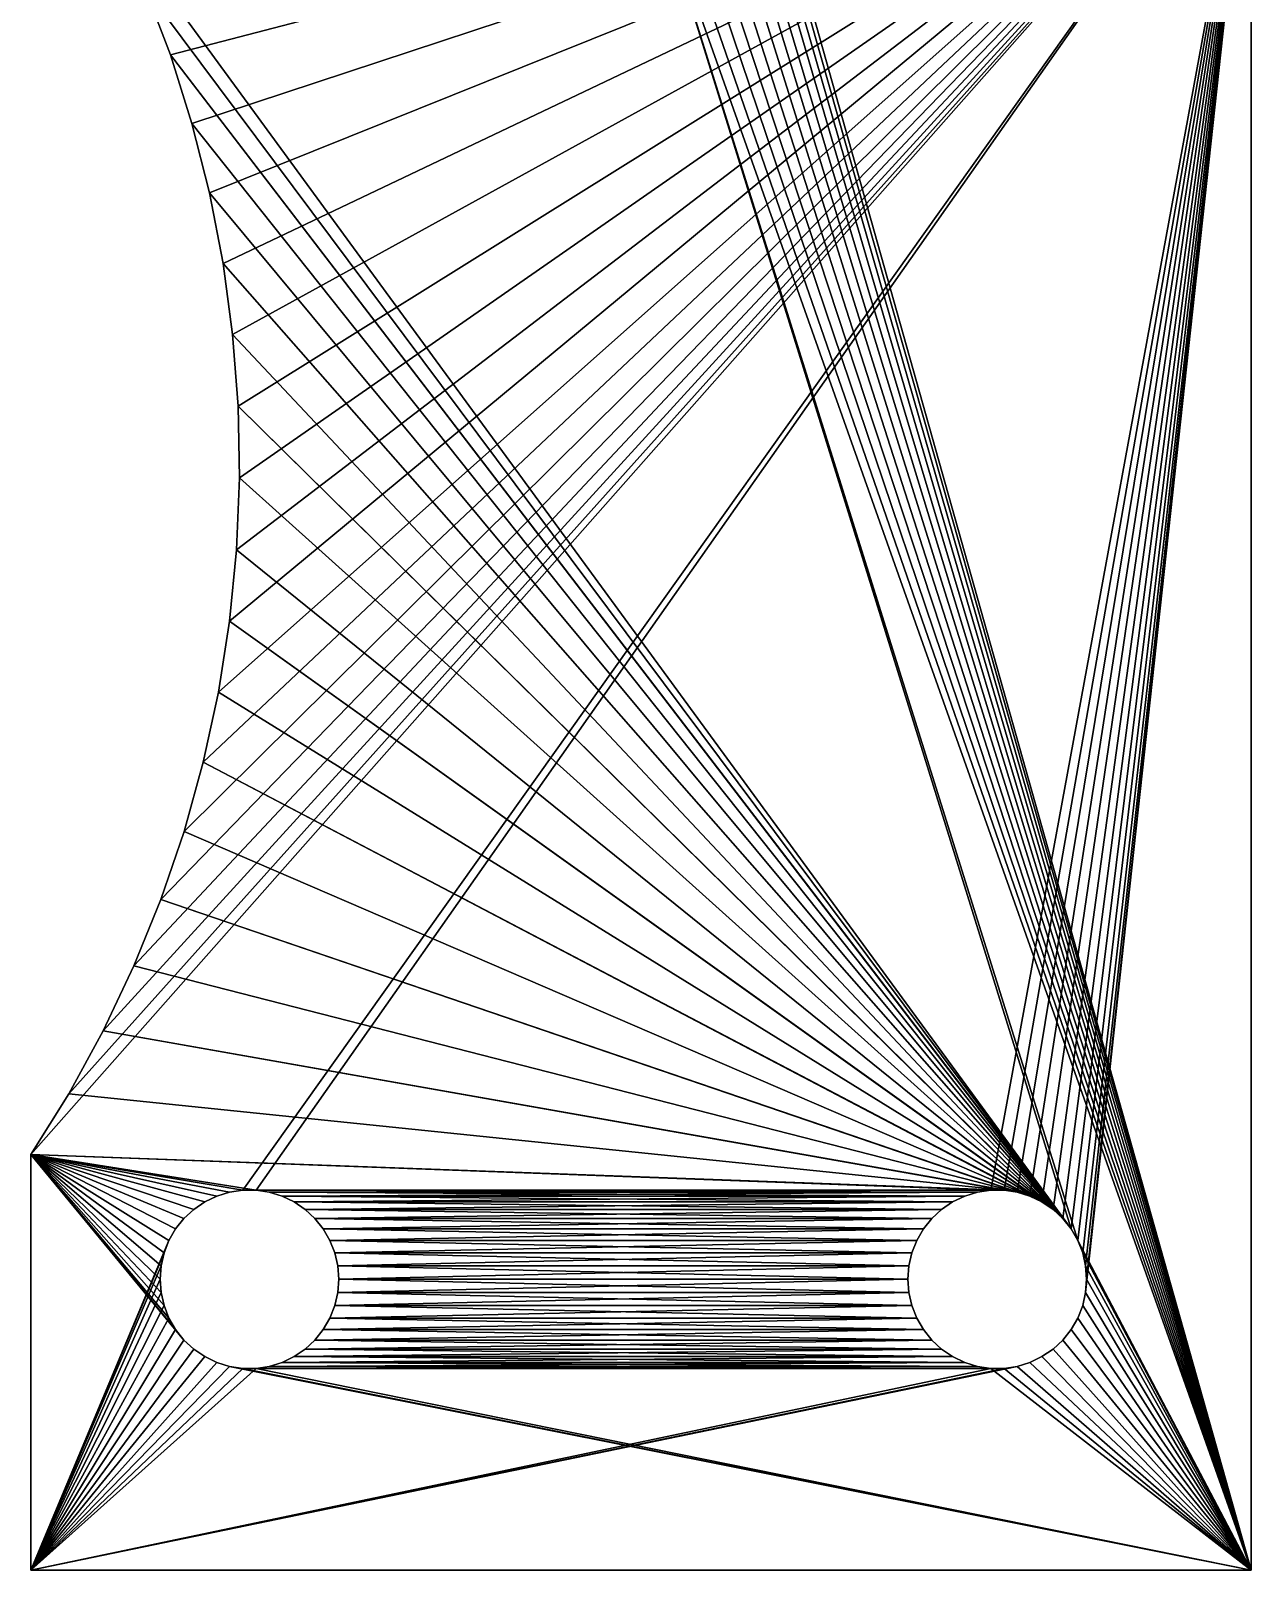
# Model space of a CAD drawing. Header units: inches. Extents: x -21 to 98, y -132 to 45.
# Drawn here: x 22.98 to 52.35, y -131.89 to -94.85 of the extents above; entities that cross this region are included whole.
import ezdxf

# ---------------------------------------------------------------- set-up
doc = ezdxf.new("R2010")
doc.units = ezdxf.units.IN
doc.header["$LTSCALE"] = 101.742128
doc.header["$MEASUREMENT"] = 0
for name, color, linetype in [('163', 7, 'CONTINUOUS'), ('164', 7, 'CONTINUOUS'), ('165', 7, 'CONTINUOUS'), ('169', 7, 'CONTINUOUS'), ('170', 7, 'CONTINUOUS'), ('171', 7, 'CONTINUOUS'), ('213', 7, 'CONTINUOUS'), ('214', 7, 'CONTINUOUS'), ('215', 7, 'CONTINUOUS'), ('216', 7, 'CONTINUOUS')]:
    doc.layers.add(name, color=color, linetype=linetype)

msp = doc.modelspace()

# ---------------------------------------------------------------- linework, layer by layer
at = {"layer": '163', "linetype": 'CONTINUOUS'}
for points in [[(40.182, -88.67, -18.851), (52.353, -131.89, -18.851), (40.157, -88.998, -18.851), (40.182, -88.67, -18.851)], [(52.353, -88.67, -18.851), (52.353, -131.89, -18.851), (40.182, -88.67, -18.851), (52.353, -88.67, -18.851)], [(40.157, -88.998, -18.851), (52.353, -131.89, -18.851), (40.084, -89.319, -18.851), (40.157, -88.998, -18.851)], [(39.964, -89.625, -18.851), (52.353, -131.89, -18.851), (39.799, -89.91, -18.851), (39.964, -89.625, -18.851)], [(40.084, -89.319, -18.851), (52.353, -131.89, -18.851), (39.964, -89.625, -18.851), (40.084, -89.319, -18.851)], [(39.799, -89.91, -18.851), (52.353, -131.89, -18.851), (39.594, -90.167, -18.851), (39.799, -89.91, -18.851)], [(39.594, -90.167, -18.851), (52.353, -131.89, -18.851), (39.353, -90.39, -18.851), (39.594, -90.167, -18.851)], [(38.785, -90.718, -18.851), (52.353, -131.89, -18.851), (38.471, -90.815, -18.851), (38.785, -90.718, -18.851)], [(39.082, -90.576, -18.851), (52.353, -131.89, -18.851), (38.785, -90.718, -18.851), (39.082, -90.576, -18.851)], [(39.353, -90.39, -18.851), (52.353, -131.89, -18.851), (39.082, -90.576, -18.851), (39.353, -90.39, -18.851)], [(25.023, -92.242, -18.851), (37.817, -90.864, -18.851), (48.02, -123.679, -18.851), (25.023, -92.242, -18.851)], [(38.146, -90.864, -18.851), (52.353, -131.89, -18.851), (37.817, -90.864, -18.851), (38.146, -90.864, -18.851)], [(48.02, -123.679, -18.851), (37.817, -90.864, -18.851), (48.181, -123.957, -18.851), (48.02, -123.679, -18.851)], [(37.817, -90.864, -18.851), (52.353, -131.89, -18.851), (48.181, -123.957, -18.851), (37.817, -90.864, -18.851)], [(38.471, -90.815, -18.851), (52.353, -131.89, -18.851), (38.146, -90.864, -18.851), (38.471, -90.815, -18.851)], [(25.728, -93.819, -18.851), (25.023, -92.242, -18.851), (48.02, -123.679, -18.851), (25.728, -93.819, -18.851)], [(26.342, -95.433, -18.851), (25.728, -93.819, -18.851), (48.02, -123.679, -18.851), (26.342, -95.433, -18.851)], [(48.02, -123.679, -18.851), (47.82, -123.428, -18.851), (26.342, -95.433, -18.851), (48.02, -123.679, -18.851)], [(26.861, -97.08, -18.851), (26.342, -95.433, -18.851), (47.82, -123.428, -18.851), (26.861, -97.08, -18.851)], [(27.285, -98.754, -18.851), (26.861, -97.08, -18.851), (47.82, -123.428, -18.851), (27.285, -98.754, -18.851)], [(27.612, -100.45, -18.851), (27.285, -98.754, -18.851), (47.82, -123.428, -18.851), (27.612, -100.45, -18.851)], [(27.84, -102.162, -18.851), (27.612, -100.45, -18.851), (47.82, -123.428, -18.851), (27.84, -102.162, -18.851)], [(27.97, -103.884, -18.851), (27.84, -102.162, -18.851), (47.82, -123.428, -18.851), (27.97, -103.884, -18.851)], [(47.584, -123.209, -18.851), (27.97, -103.884, -18.851), (47.82, -123.428, -18.851), (47.584, -123.209, -18.851)], [(28.001, -105.611, -18.851), (27.97, -103.884, -18.851), (47.584, -123.209, -18.851), (28.001, -105.611, -18.851)], [(27.932, -107.337, -18.851), (28.001, -105.611, -18.851), (47.584, -123.209, -18.851), (27.932, -107.337, -18.851)], [(27.763, -109.056, -18.851), (27.932, -107.337, -18.851), (47.584, -123.209, -18.851), (27.763, -109.056, -18.851)], [(27.496, -110.762, -18.851), (27.763, -109.056, -18.851), (47.318, -123.028, -18.851), (27.496, -110.762, -18.851)], [(47.318, -123.028, -18.851), (27.763, -109.056, -18.851), (47.584, -123.209, -18.851), (47.318, -123.028, -18.851)], [(27.132, -112.45, -18.851), (27.496, -110.762, -18.851), (47.318, -123.028, -18.851), (27.132, -112.45, -18.851)], [(26.671, -114.114, -18.851), (27.132, -112.45, -18.851), (47.029, -122.889, -18.851), (26.671, -114.114, -18.851)], [(47.029, -122.889, -18.851), (27.132, -112.45, -18.851), (47.318, -123.028, -18.851), (47.029, -122.889, -18.851)], [(26.115, -115.75, -18.851), (26.671, -114.114, -18.851), (47.029, -122.889, -18.851), (26.115, -115.75, -18.851)], [(25.465, -117.35, -18.851), (26.115, -115.75, -18.851), (46.722, -122.794, -18.851), (25.465, -117.35, -18.851)], [(46.722, -122.794, -18.851), (26.115, -115.75, -18.851), (47.029, -122.889, -18.851), (46.722, -122.794, -18.851)], [(24.725, -118.91, -18.851), (25.465, -117.35, -18.851), (46.722, -122.794, -18.851), (24.725, -118.91, -18.851)], [(23.896, -120.425, -18.851), (24.725, -118.91, -18.851), (46.404, -122.746, -18.851), (23.896, -120.425, -18.851)], [(46.404, -122.746, -18.851), (24.725, -118.91, -18.851), (46.722, -122.794, -18.851), (46.404, -122.746, -18.851)], [(22.982, -121.89, -18.851), (23.896, -120.425, -18.851), (46.404, -122.746, -18.851), (22.982, -121.89, -18.851)], [(26.189, -125.524, -18.851), (22.982, -121.89, -18.851), (26.117, -125.211, -18.851), (26.189, -125.524, -18.851)], [(26.117, -125.211, -18.851), (22.982, -121.89, -18.851), (26.093, -124.89, -18.851), (26.117, -125.211, -18.851)], [(26.093, -124.89, -18.851), (22.982, -121.89, -18.851), (26.117, -124.57, -18.851), (26.093, -124.89, -18.851)], [(26.117, -124.57, -18.851), (22.982, -121.89, -18.851), (26.189, -124.257, -18.851), (26.117, -124.57, -18.851)], [(26.189, -124.257, -18.851), (22.982, -121.89, -18.851), (26.306, -123.957, -18.851), (26.189, -124.257, -18.851)], [(26.306, -123.957, -18.851), (22.982, -121.89, -18.851), (26.467, -123.679, -18.851), (26.306, -123.957, -18.851)], [(26.467, -123.679, -18.851), (22.982, -121.89, -18.851), (26.667, -123.428, -18.851), (26.467, -123.679, -18.851)], [(26.667, -123.428, -18.851), (22.982, -121.89, -18.851), (26.903, -123.209, -18.851), (26.667, -123.428, -18.851)], [(26.903, -123.209, -18.851), (22.982, -121.89, -18.851), (27.168, -123.028, -18.851), (26.903, -123.209, -18.851)], [(27.168, -123.028, -18.851), (22.982, -121.89, -18.851), (27.458, -122.889, -18.851), (27.168, -123.028, -18.851)], [(26.306, -125.823, -18.851), (22.982, -121.89, -18.851), (26.189, -125.524, -18.851), (26.306, -125.823, -18.851)], [(22.982, -131.89, -18.851), (22.982, -121.89, -18.851), (26.667, -126.353, -18.851), (22.982, -131.89, -18.851)], [(26.667, -126.353, -18.851), (22.982, -121.89, -18.851), (26.467, -126.101, -18.851), (26.667, -126.353, -18.851)], [(26.467, -126.101, -18.851), (22.982, -121.89, -18.851), (26.306, -125.823, -18.851), (26.467, -126.101, -18.851)], [(27.458, -122.889, -18.851), (22.982, -121.89, -18.851), (27.765, -122.794, -18.851), (27.458, -122.889, -18.851)], [(27.765, -122.794, -18.851), (22.982, -121.89, -18.851), (28.083, -122.746, -18.851), (27.765, -122.794, -18.851)], [(28.083, -122.746, -18.851), (22.982, -121.89, -18.851), (28.404, -122.746, -18.851), (28.083, -122.746, -18.851)], [(28.404, -122.746, -18.851), (22.982, -121.89, -18.851), (46.083, -122.746, -18.851), (28.404, -122.746, -18.851)], [(46.083, -122.746, -18.851), (22.982, -121.89, -18.851), (46.404, -122.746, -18.851), (46.083, -122.746, -18.851)], [(45.765, -122.794, -18.851), (28.404, -122.746, -18.851), (46.083, -122.746, -18.851), (45.765, -122.794, -18.851)], [(28.722, -122.794, -18.851), (28.404, -122.746, -18.851), (45.765, -122.794, -18.851), (28.722, -122.794, -18.851)], [(29.029, -122.889, -18.851), (28.722, -122.794, -18.851), (45.458, -122.889, -18.851), (29.029, -122.889, -18.851)], [(45.458, -122.889, -18.851), (28.722, -122.794, -18.851), (45.765, -122.794, -18.851), (45.458, -122.889, -18.851)], [(45.168, -123.028, -18.851), (29.029, -122.889, -18.851), (45.458, -122.889, -18.851), (45.168, -123.028, -18.851)], [(29.318, -123.028, -18.851), (29.029, -122.889, -18.851), (45.168, -123.028, -18.851), (29.318, -123.028, -18.851)], [(44.903, -123.209, -18.851), (29.318, -123.028, -18.851), (45.168, -123.028, -18.851), (44.903, -123.209, -18.851)], [(29.584, -123.209, -18.851), (29.318, -123.028, -18.851), (44.903, -123.209, -18.851), (29.584, -123.209, -18.851)], [(44.667, -123.428, -18.851), (29.584, -123.209, -18.851), (44.903, -123.209, -18.851), (44.667, -123.428, -18.851)], [(29.82, -123.428, -18.851), (29.584, -123.209, -18.851), (44.667, -123.428, -18.851), (29.82, -123.428, -18.851)], [(30.02, -123.679, -18.851), (29.82, -123.428, -18.851), (44.467, -123.679, -18.851), (30.02, -123.679, -18.851)], [(44.467, -123.679, -18.851), (29.82, -123.428, -18.851), (44.667, -123.428, -18.851), (44.467, -123.679, -18.851)], [(44.306, -123.957, -18.851), (30.02, -123.679, -18.851), (44.467, -123.679, -18.851), (44.306, -123.957, -18.851)], [(30.181, -123.957, -18.851), (30.02, -123.679, -18.851), (44.306, -123.957, -18.851), (30.181, -123.957, -18.851)], [(30.298, -124.257, -18.851), (30.181, -123.957, -18.851), (44.189, -124.257, -18.851), (30.298, -124.257, -18.851)], [(44.189, -124.257, -18.851), (30.181, -123.957, -18.851), (44.306, -123.957, -18.851), (44.189, -124.257, -18.851)], [(48.181, -123.957, -18.851), (52.353, -131.89, -18.851), (48.298, -124.257, -18.851), (48.181, -123.957, -18.851)], [(44.117, -124.57, -18.851), (30.298, -124.257, -18.851), (44.189, -124.257, -18.851), (44.117, -124.57, -18.851)], [(30.369, -124.57, -18.851), (30.298, -124.257, -18.851), (44.117, -124.57, -18.851), (30.369, -124.57, -18.851)], [(48.298, -124.257, -18.851), (52.353, -131.89, -18.851), (48.369, -124.57, -18.851), (48.298, -124.257, -18.851)], [(30.393, -124.89, -18.851), (30.369, -124.57, -18.851), (44.093, -124.89, -18.851), (30.393, -124.89, -18.851)], [(44.093, -124.89, -18.851), (30.369, -124.57, -18.851), (44.117, -124.57, -18.851), (44.093, -124.89, -18.851)], [(52.353, -131.89, -18.851), (48.393, -124.89, -18.851), (48.369, -124.57, -18.851), (52.353, -131.89, -18.851)], [(30.369, -125.211, -18.851), (30.393, -124.89, -18.851), (44.117, -125.211, -18.851), (30.369, -125.211, -18.851)], [(44.117, -125.211, -18.851), (30.393, -124.89, -18.851), (44.093, -124.89, -18.851), (44.117, -125.211, -18.851)], [(48.393, -124.89, -18.851), (52.353, -131.89, -18.851), (48.369, -125.211, -18.851), (48.393, -124.89, -18.851)], [(30.181, -125.823, -18.851), (30.298, -125.524, -18.851), (44.306, -125.823, -18.851), (30.181, -125.823, -18.851)], [(30.298, -125.524, -18.851), (30.369, -125.211, -18.851), (44.189, -125.524, -18.851), (30.298, -125.524, -18.851)], [(44.306, -125.823, -18.851), (30.298, -125.524, -18.851), (44.189, -125.524, -18.851), (44.306, -125.823, -18.851)], [(44.189, -125.524, -18.851), (30.369, -125.211, -18.851), (44.117, -125.211, -18.851), (44.189, -125.524, -18.851)], [(48.298, -125.524, -18.851), (52.353, -131.89, -18.851), (48.181, -125.823, -18.851), (48.298, -125.524, -18.851)], [(48.369, -125.211, -18.851), (52.353, -131.89, -18.851), (48.298, -125.524, -18.851), (48.369, -125.211, -18.851)], [(30.02, -126.101, -18.851), (30.181, -125.823, -18.851), (44.467, -126.101, -18.851), (30.02, -126.101, -18.851)], [(44.467, -126.101, -18.851), (30.181, -125.823, -18.851), (44.306, -125.823, -18.851), (44.467, -126.101, -18.851)], [(48.181, -125.823, -18.851), (52.353, -131.89, -18.851), (48.02, -126.101, -18.851), (48.181, -125.823, -18.851)], [(29.82, -126.353, -18.851), (30.02, -126.101, -18.851), (44.667, -126.353, -18.851), (29.82, -126.353, -18.851)], [(44.667, -126.353, -18.851), (30.02, -126.101, -18.851), (44.467, -126.101, -18.851), (44.667, -126.353, -18.851)], [(48.02, -126.101, -18.851), (52.353, -131.89, -18.851), (47.82, -126.353, -18.851), (48.02, -126.101, -18.851)], [(26.903, -126.571, -18.851), (22.982, -131.89, -18.851), (26.667, -126.353, -18.851), (26.903, -126.571, -18.851)], [(27.168, -126.752, -18.851), (22.982, -131.89, -18.851), (26.903, -126.571, -18.851), (27.168, -126.752, -18.851)], [(29.318, -126.752, -18.851), (29.584, -126.571, -18.851), (45.168, -126.752, -18.851), (29.318, -126.752, -18.851)], [(29.584, -126.571, -18.851), (29.82, -126.353, -18.851), (44.903, -126.571, -18.851), (29.584, -126.571, -18.851)], [(45.168, -126.752, -18.851), (29.584, -126.571, -18.851), (44.903, -126.571, -18.851), (45.168, -126.752, -18.851)], [(44.903, -126.571, -18.851), (29.82, -126.353, -18.851), (44.667, -126.353, -18.851), (44.903, -126.571, -18.851)], [(47.584, -126.571, -18.851), (52.353, -131.89, -18.851), (47.318, -126.752, -18.851), (47.584, -126.571, -18.851)], [(47.82, -126.353, -18.851), (52.353, -131.89, -18.851), (47.584, -126.571, -18.851), (47.82, -126.353, -18.851)], [(27.458, -126.892, -18.851), (22.982, -131.89, -18.851), (27.168, -126.752, -18.851), (27.458, -126.892, -18.851)], [(27.765, -126.986, -18.851), (22.982, -131.89, -18.851), (27.458, -126.892, -18.851), (27.765, -126.986, -18.851)], [(52.353, -131.89, -18.851), (22.982, -131.89, -18.851), (27.765, -126.986, -18.851), (52.353, -131.89, -18.851)], [(28.083, -127.034, -18.851), (52.353, -131.89, -18.851), (27.765, -126.986, -18.851), (28.083, -127.034, -18.851)], [(28.404, -127.034, -18.851), (52.353, -131.89, -18.851), (28.083, -127.034, -18.851), (28.404, -127.034, -18.851)], [(28.404, -127.034, -18.851), (28.722, -126.986, -18.851), (46.083, -127.034, -18.851), (28.404, -127.034, -18.851)], [(52.353, -131.89, -18.851), (28.404, -127.034, -18.851), (46.083, -127.034, -18.851), (52.353, -131.89, -18.851)], [(28.722, -126.986, -18.851), (29.029, -126.892, -18.851), (45.765, -126.986, -18.851), (28.722, -126.986, -18.851)], [(46.083, -127.034, -18.851), (28.722, -126.986, -18.851), (45.765, -126.986, -18.851), (46.083, -127.034, -18.851)], [(29.029, -126.892, -18.851), (29.318, -126.752, -18.851), (45.458, -126.892, -18.851), (29.029, -126.892, -18.851)], [(45.765, -126.986, -18.851), (29.029, -126.892, -18.851), (45.458, -126.892, -18.851), (45.765, -126.986, -18.851)], [(45.458, -126.892, -18.851), (29.318, -126.752, -18.851), (45.168, -126.752, -18.851), (45.458, -126.892, -18.851)], [(46.404, -127.034, -18.851), (52.353, -131.89, -18.851), (46.083, -127.034, -18.851), (46.404, -127.034, -18.851)], [(46.722, -126.986, -18.851), (52.353, -131.89, -18.851), (46.404, -127.034, -18.851), (46.722, -126.986, -18.851)], [(47.029, -126.892, -18.851), (52.353, -131.89, -18.851), (46.722, -126.986, -18.851), (47.029, -126.892, -18.851)], [(47.318, -126.752, -18.851), (52.353, -131.89, -18.851), (47.029, -126.892, -18.851), (47.318, -126.752, -18.851)]]:
    msp.add_3dface(points, dxfattribs=at)
at = {"layer": '164', "linetype": 'CONTINUOUS'}
for points in [[(22.982, -121.89, -12.851), (52.353, -88.67, -12.851), (23.896, -120.425, -12.851), (22.982, -121.89, -12.851)], [(52.353, -88.67, -12.851), (22.982, -121.89, -12.851), (28.083, -122.746, -12.851), (52.353, -88.67, -12.851)], [(23.896, -120.425, -12.851), (52.353, -88.67, -12.851), (24.725, -118.91, -12.851), (23.896, -120.425, -12.851)], [(24.725, -118.91, -12.851), (52.353, -88.67, -12.851), (25.465, -117.35, -12.851), (24.725, -118.91, -12.851)], [(25.465, -117.35, -12.851), (52.353, -88.67, -12.851), (26.115, -115.75, -12.851), (25.465, -117.35, -12.851)], [(26.342, -95.433, -12.851), (52.353, -88.67, -12.851), (25.728, -93.819, -12.851), (26.342, -95.433, -12.851)], [(26.115, -115.75, -12.851), (52.353, -88.67, -12.851), (26.671, -114.114, -12.851), (26.115, -115.75, -12.851)], [(26.861, -97.08, -12.851), (52.353, -88.67, -12.851), (26.342, -95.433, -12.851), (26.861, -97.08, -12.851)], [(26.671, -114.114, -12.851), (52.353, -88.67, -12.851), (27.132, -112.45, -12.851), (26.671, -114.114, -12.851)], [(27.285, -98.754, -12.851), (52.353, -88.67, -12.851), (26.861, -97.08, -12.851), (27.285, -98.754, -12.851)], [(27.132, -112.45, -12.851), (52.353, -88.67, -12.851), (27.496, -110.762, -12.851), (27.132, -112.45, -12.851)], [(27.612, -100.45, -12.851), (52.353, -88.67, -12.851), (27.285, -98.754, -12.851), (27.612, -100.45, -12.851)], [(27.496, -110.762, -12.851), (52.353, -88.67, -12.851), (27.763, -109.056, -12.851), (27.496, -110.762, -12.851)], [(27.84, -102.162, -12.851), (52.353, -88.67, -12.851), (27.612, -100.45, -12.851), (27.84, -102.162, -12.851)], [(27.763, -109.056, -12.851), (52.353, -88.67, -12.851), (27.932, -107.337, -12.851), (27.763, -109.056, -12.851)], [(27.97, -103.884, -12.851), (52.353, -88.67, -12.851), (27.84, -102.162, -12.851), (27.97, -103.884, -12.851)], [(27.932, -107.337, -12.851), (52.353, -88.67, -12.851), (28.001, -105.611, -12.851), (27.932, -107.337, -12.851)], [(28.001, -105.611, -12.851), (52.353, -88.67, -12.851), (27.97, -103.884, -12.851), (28.001, -105.611, -12.851)], [(28.404, -122.746, -12.851), (52.353, -88.67, -12.851), (28.083, -122.746, -12.851), (28.404, -122.746, -12.851)], [(52.353, -88.67, -12.851), (28.404, -122.746, -12.851), (46.083, -122.746, -12.851), (52.353, -88.67, -12.851)], [(46.404, -122.746, -12.851), (52.353, -88.67, -12.851), (46.083, -122.746, -12.851), (46.404, -122.746, -12.851)], [(46.722, -122.794, -12.851), (52.353, -88.67, -12.851), (46.404, -122.746, -12.851), (46.722, -122.794, -12.851)], [(47.029, -122.889, -12.851), (52.353, -88.67, -12.851), (46.722, -122.794, -12.851), (47.029, -122.889, -12.851)], [(47.318, -123.028, -12.851), (52.353, -88.67, -12.851), (47.029, -122.889, -12.851), (47.318, -123.028, -12.851)], [(47.584, -123.209, -12.851), (52.353, -88.67, -12.851), (47.318, -123.028, -12.851), (47.584, -123.209, -12.851)], [(47.82, -123.428, -12.851), (52.353, -88.67, -12.851), (47.584, -123.209, -12.851), (47.82, -123.428, -12.851)], [(48.02, -123.679, -12.851), (52.353, -88.67, -12.851), (47.82, -123.428, -12.851), (48.02, -123.679, -12.851)], [(48.181, -123.957, -12.851), (52.353, -88.67, -12.851), (48.02, -123.679, -12.851), (48.181, -123.957, -12.851)], [(48.298, -124.257, -12.851), (52.353, -88.67, -12.851), (48.181, -123.957, -12.851), (48.298, -124.257, -12.851)], [(48.369, -124.57, -12.851), (52.353, -88.67, -12.851), (48.298, -124.257, -12.851), (48.369, -124.57, -12.851)], [(48.393, -124.89, -12.851), (52.353, -88.67, -12.851), (48.369, -124.57, -12.851), (48.393, -124.89, -12.851)], [(52.353, -88.67, -12.851), (48.393, -124.89, -12.851), (48.369, -125.211, -12.851), (52.353, -88.67, -12.851)], [(52.353, -131.89, -12.851), (52.353, -88.67, -12.851), (48.369, -125.211, -12.851), (52.353, -131.89, -12.851)], [(22.982, -121.89, -12.851), (22.982, -131.89, -12.851), (26.306, -123.957, -12.851), (22.982, -121.89, -12.851)], [(26.467, -123.679, -12.851), (22.982, -121.89, -12.851), (26.306, -123.957, -12.851), (26.467, -123.679, -12.851)], [(26.667, -123.428, -12.851), (22.982, -121.89, -12.851), (26.467, -123.679, -12.851), (26.667, -123.428, -12.851)], [(26.903, -123.209, -12.851), (22.982, -121.89, -12.851), (26.667, -123.428, -12.851), (26.903, -123.209, -12.851)], [(27.168, -123.028, -12.851), (22.982, -121.89, -12.851), (26.903, -123.209, -12.851), (27.168, -123.028, -12.851)], [(27.458, -122.889, -12.851), (22.982, -121.89, -12.851), (27.168, -123.028, -12.851), (27.458, -122.889, -12.851)], [(27.765, -122.794, -12.851), (22.982, -121.89, -12.851), (27.458, -122.889, -12.851), (27.765, -122.794, -12.851)], [(28.083, -122.746, -12.851), (22.982, -121.89, -12.851), (27.765, -122.794, -12.851), (28.083, -122.746, -12.851)], [(28.404, -122.746, -12.851), (28.722, -122.794, -12.851), (46.083, -122.746, -12.851), (28.404, -122.746, -12.851)], [(46.083, -122.746, -12.851), (28.722, -122.794, -12.851), (45.765, -122.794, -12.851), (46.083, -122.746, -12.851)], [(28.722, -122.794, -12.851), (29.029, -122.889, -12.851), (45.765, -122.794, -12.851), (28.722, -122.794, -12.851)], [(45.765, -122.794, -12.851), (29.029, -122.889, -12.851), (45.458, -122.889, -12.851), (45.765, -122.794, -12.851)], [(29.029, -122.889, -12.851), (29.318, -123.028, -12.851), (45.458, -122.889, -12.851), (29.029, -122.889, -12.851)], [(45.458, -122.889, -12.851), (29.318, -123.028, -12.851), (45.168, -123.028, -12.851), (45.458, -122.889, -12.851)], [(29.318, -123.028, -12.851), (29.584, -123.209, -12.851), (45.168, -123.028, -12.851), (29.318, -123.028, -12.851)], [(45.168, -123.028, -12.851), (29.584, -123.209, -12.851), (44.903, -123.209, -12.851), (45.168, -123.028, -12.851)], [(29.584, -123.209, -12.851), (29.82, -123.428, -12.851), (44.903, -123.209, -12.851), (29.584, -123.209, -12.851)], [(44.903, -123.209, -12.851), (29.82, -123.428, -12.851), (44.667, -123.428, -12.851), (44.903, -123.209, -12.851)], [(29.82, -123.428, -12.851), (30.02, -123.679, -12.851), (44.667, -123.428, -12.851), (29.82, -123.428, -12.851)], [(44.667, -123.428, -12.851), (30.02, -123.679, -12.851), (44.467, -123.679, -12.851), (44.667, -123.428, -12.851)], [(30.02, -123.679, -12.851), (30.181, -123.957, -12.851), (44.467, -123.679, -12.851), (30.02, -123.679, -12.851)], [(44.467, -123.679, -12.851), (30.181, -123.957, -12.851), (44.306, -123.957, -12.851), (44.467, -123.679, -12.851)], [(26.306, -123.957, -12.851), (22.982, -131.89, -12.851), (26.189, -124.257, -12.851), (26.306, -123.957, -12.851)], [(30.181, -123.957, -12.851), (30.298, -124.257, -12.851), (44.306, -123.957, -12.851), (30.181, -123.957, -12.851)], [(44.306, -123.957, -12.851), (30.298, -124.257, -12.851), (44.189, -124.257, -12.851), (44.306, -123.957, -12.851)], [(26.189, -124.257, -12.851), (22.982, -131.89, -12.851), (26.117, -124.57, -12.851), (26.189, -124.257, -12.851)], [(30.298, -124.257, -12.851), (30.369, -124.57, -12.851), (44.189, -124.257, -12.851), (30.298, -124.257, -12.851)], [(44.189, -124.257, -12.851), (30.369, -124.57, -12.851), (44.117, -124.57, -12.851), (44.189, -124.257, -12.851)], [(26.117, -124.57, -12.851), (22.982, -131.89, -12.851), (26.093, -124.89, -12.851), (26.117, -124.57, -12.851)], [(30.369, -124.57, -12.851), (30.393, -124.89, -12.851), (44.117, -124.57, -12.851), (30.369, -124.57, -12.851)], [(44.117, -124.57, -12.851), (30.393, -124.89, -12.851), (44.093, -124.89, -12.851), (44.117, -124.57, -12.851)], [(26.093, -124.89, -12.851), (22.982, -131.89, -12.851), (26.117, -125.211, -12.851), (26.093, -124.89, -12.851)], [(44.093, -124.89, -12.851), (30.369, -125.211, -12.851), (44.117, -125.211, -12.851), (44.093, -124.89, -12.851)], [(30.393, -124.89, -12.851), (30.369, -125.211, -12.851), (44.093, -124.89, -12.851), (30.393, -124.89, -12.851)], [(26.117, -125.211, -12.851), (22.982, -131.89, -12.851), (26.189, -125.524, -12.851), (26.117, -125.211, -12.851)], [(26.189, -125.524, -12.851), (22.982, -131.89, -12.851), (26.306, -125.823, -12.851), (26.189, -125.524, -12.851)], [(30.298, -125.524, -12.851), (30.181, -125.823, -12.851), (44.189, -125.524, -12.851), (30.298, -125.524, -12.851)], [(44.189, -125.524, -12.851), (30.181, -125.823, -12.851), (44.306, -125.823, -12.851), (44.189, -125.524, -12.851)], [(30.369, -125.211, -12.851), (30.298, -125.524, -12.851), (44.117, -125.211, -12.851), (30.369, -125.211, -12.851)], [(44.117, -125.211, -12.851), (30.298, -125.524, -12.851), (44.189, -125.524, -12.851), (44.117, -125.211, -12.851)], [(48.181, -125.823, -12.851), (52.353, -131.89, -12.851), (48.298, -125.524, -12.851), (48.181, -125.823, -12.851)], [(48.298, -125.524, -12.851), (52.353, -131.89, -12.851), (48.369, -125.211, -12.851), (48.298, -125.524, -12.851)], [(26.306, -125.823, -12.851), (22.982, -131.89, -12.851), (26.467, -126.101, -12.851), (26.306, -125.823, -12.851)], [(30.181, -125.823, -12.851), (30.02, -126.101, -12.851), (44.306, -125.823, -12.851), (30.181, -125.823, -12.851)], [(44.306, -125.823, -12.851), (30.02, -126.101, -12.851), (44.467, -126.101, -12.851), (44.306, -125.823, -12.851)], [(48.02, -126.101, -12.851), (52.353, -131.89, -12.851), (48.181, -125.823, -12.851), (48.02, -126.101, -12.851)], [(26.467, -126.101, -12.851), (22.982, -131.89, -12.851), (26.667, -126.353, -12.851), (26.467, -126.101, -12.851)], [(30.02, -126.101, -12.851), (29.82, -126.353, -12.851), (44.467, -126.101, -12.851), (30.02, -126.101, -12.851)], [(44.467, -126.101, -12.851), (29.82, -126.353, -12.851), (44.667, -126.353, -12.851), (44.467, -126.101, -12.851)], [(47.82, -126.353, -12.851), (52.353, -131.89, -12.851), (48.02, -126.101, -12.851), (47.82, -126.353, -12.851)], [(26.667, -126.353, -12.851), (22.982, -131.89, -12.851), (26.903, -126.571, -12.851), (26.667, -126.353, -12.851)], [(26.903, -126.571, -12.851), (22.982, -131.89, -12.851), (27.168, -126.752, -12.851), (26.903, -126.571, -12.851)], [(29.584, -126.571, -12.851), (29.318, -126.752, -12.851), (44.903, -126.571, -12.851), (29.584, -126.571, -12.851)], [(44.903, -126.571, -12.851), (29.318, -126.752, -12.851), (45.168, -126.752, -12.851), (44.903, -126.571, -12.851)], [(29.82, -126.353, -12.851), (29.584, -126.571, -12.851), (44.667, -126.353, -12.851), (29.82, -126.353, -12.851)], [(44.667, -126.353, -12.851), (29.584, -126.571, -12.851), (44.903, -126.571, -12.851), (44.667, -126.353, -12.851)], [(47.318, -126.752, -12.851), (52.353, -131.89, -12.851), (47.584, -126.571, -12.851), (47.318, -126.752, -12.851)], [(47.584, -126.571, -12.851), (52.353, -131.89, -12.851), (47.82, -126.353, -12.851), (47.584, -126.571, -12.851)], [(27.168, -126.752, -12.851), (22.982, -131.89, -12.851), (27.458, -126.892, -12.851), (27.168, -126.752, -12.851)], [(27.458, -126.892, -12.851), (22.982, -131.89, -12.851), (27.765, -126.986, -12.851), (27.458, -126.892, -12.851)], [(27.765, -126.986, -12.851), (22.982, -131.89, -12.851), (28.083, -127.034, -12.851), (27.765, -126.986, -12.851)], [(22.982, -131.89, -12.851), (52.353, -131.89, -12.851), (46.722, -126.986, -12.851), (22.982, -131.89, -12.851)], [(46.404, -127.034, -12.851), (22.982, -131.89, -12.851), (46.722, -126.986, -12.851), (46.404, -127.034, -12.851)], [(46.083, -127.034, -12.851), (22.982, -131.89, -12.851), (46.404, -127.034, -12.851), (46.083, -127.034, -12.851)], [(28.404, -127.034, -12.851), (22.982, -131.89, -12.851), (46.083, -127.034, -12.851), (28.404, -127.034, -12.851)], [(28.083, -127.034, -12.851), (22.982, -131.89, -12.851), (28.404, -127.034, -12.851), (28.083, -127.034, -12.851)], [(28.722, -126.986, -12.851), (28.404, -127.034, -12.851), (45.765, -126.986, -12.851), (28.722, -126.986, -12.851)], [(45.765, -126.986, -12.851), (28.404, -127.034, -12.851), (46.083, -127.034, -12.851), (45.765, -126.986, -12.851)], [(45.458, -126.892, -12.851), (28.722, -126.986, -12.851), (45.765, -126.986, -12.851), (45.458, -126.892, -12.851)], [(29.029, -126.892, -12.851), (28.722, -126.986, -12.851), (45.458, -126.892, -12.851), (29.029, -126.892, -12.851)], [(29.318, -126.752, -12.851), (29.029, -126.892, -12.851), (45.168, -126.752, -12.851), (29.318, -126.752, -12.851)], [(45.168, -126.752, -12.851), (29.029, -126.892, -12.851), (45.458, -126.892, -12.851), (45.168, -126.752, -12.851)], [(46.722, -126.986, -12.851), (52.353, -131.89, -12.851), (47.029, -126.892, -12.851), (46.722, -126.986, -12.851)], [(47.029, -126.892, -12.851), (52.353, -131.89, -12.851), (47.318, -126.752, -12.851), (47.029, -126.892, -12.851)]]:
    msp.add_3dface(points, dxfattribs=at)
at = {"layer": '165', "linetype": 'CONTINUOUS'}
for points in [[(52.353, -88.67, -18.851), (52.353, -88.67, -12.851), (52.353, -131.89, -12.851), (52.353, -88.67, -18.851)], [(52.353, -131.89, -18.851), (52.353, -88.67, -18.851), (52.353, -131.89, -12.851), (52.353, -131.89, -18.851)]]:
    msp.add_3dface(points, dxfattribs=at)
at = {"layer": '169', "linetype": 'CONTINUOUS'}
for points in [[(26.342, -95.433, -18.851), (26.342, -95.433, -12.851), (25.728, -93.819, -12.851), (26.342, -95.433, -18.851)], [(25.728, -93.819, -18.851), (26.342, -95.433, -18.851), (25.728, -93.819, -12.851), (25.728, -93.819, -18.851)], [(26.861, -97.08, -18.851), (26.861, -97.08, -12.851), (26.342, -95.433, -12.851), (26.861, -97.08, -18.851)], [(26.342, -95.433, -18.851), (26.861, -97.08, -18.851), (26.342, -95.433, -12.851), (26.342, -95.433, -18.851)], [(27.285, -98.754, -18.851), (27.285, -98.754, -12.851), (26.861, -97.08, -12.851), (27.285, -98.754, -18.851)], [(26.861, -97.08, -18.851), (27.285, -98.754, -18.851), (26.861, -97.08, -12.851), (26.861, -97.08, -18.851)], [(27.285, -98.754, -18.851), (27.612, -100.45, -18.851), (27.285, -98.754, -12.851), (27.285, -98.754, -18.851)], [(27.612, -100.45, -18.851), (27.612, -100.45, -12.851), (27.285, -98.754, -12.851), (27.612, -100.45, -18.851)], [(27.612, -100.45, -18.851), (27.84, -102.162, -18.851), (27.612, -100.45, -12.851), (27.612, -100.45, -18.851)], [(27.84, -102.162, -18.851), (27.84, -102.162, -12.851), (27.612, -100.45, -12.851), (27.84, -102.162, -18.851)], [(27.84, -102.162, -18.851), (27.97, -103.884, -18.851), (27.84, -102.162, -12.851), (27.84, -102.162, -18.851)], [(27.97, -103.884, -18.851), (27.97, -103.884, -12.851), (27.84, -102.162, -12.851), (27.97, -103.884, -18.851)], [(27.97, -103.884, -18.851), (28.001, -105.611, -18.851), (27.97, -103.884, -12.851), (27.97, -103.884, -18.851)], [(28.001, -105.611, -18.851), (28.001, -105.611, -12.851), (27.97, -103.884, -12.851), (28.001, -105.611, -18.851)], [(28.001, -105.611, -18.851), (27.932, -107.337, -18.851), (28.001, -105.611, -12.851), (28.001, -105.611, -18.851)], [(27.932, -107.337, -18.851), (27.932, -107.337, -12.851), (28.001, -105.611, -12.851), (27.932, -107.337, -18.851)], [(27.932, -107.337, -18.851), (27.763, -109.056, -18.851), (27.932, -107.337, -12.851), (27.932, -107.337, -18.851)], [(27.763, -109.056, -18.851), (27.763, -109.056, -12.851), (27.932, -107.337, -12.851), (27.763, -109.056, -18.851)], [(27.763, -109.056, -18.851), (27.496, -110.762, -18.851), (27.763, -109.056, -12.851), (27.763, -109.056, -18.851)], [(27.496, -110.762, -18.851), (27.496, -110.762, -12.851), (27.763, -109.056, -12.851), (27.496, -110.762, -18.851)], [(27.496, -110.762, -18.851), (27.132, -112.45, -18.851), (27.496, -110.762, -12.851), (27.496, -110.762, -18.851)], [(27.132, -112.45, -18.851), (27.132, -112.45, -12.851), (27.496, -110.762, -12.851), (27.132, -112.45, -18.851)], [(26.671, -114.114, -18.851), (26.671, -114.114, -12.851), (27.132, -112.45, -12.851), (26.671, -114.114, -18.851)], [(27.132, -112.45, -18.851), (26.671, -114.114, -18.851), (27.132, -112.45, -12.851), (27.132, -112.45, -18.851)], [(26.115, -115.75, -18.851), (26.115, -115.75, -12.851), (26.671, -114.114, -12.851), (26.115, -115.75, -18.851)], [(26.671, -114.114, -18.851), (26.115, -115.75, -18.851), (26.671, -114.114, -12.851), (26.671, -114.114, -18.851)], [(26.115, -115.75, -18.851), (25.465, -117.35, -18.851), (26.115, -115.75, -12.851), (26.115, -115.75, -18.851)], [(25.465, -117.35, -18.851), (25.465, -117.35, -12.851), (26.115, -115.75, -12.851), (25.465, -117.35, -18.851)], [(25.465, -117.35, -18.851), (24.725, -118.91, -18.851), (25.465, -117.35, -12.851), (25.465, -117.35, -18.851)], [(24.725, -118.91, -18.851), (24.725, -118.91, -12.851), (25.465, -117.35, -12.851), (24.725, -118.91, -18.851)], [(24.725, -118.91, -18.851), (23.896, -120.425, -18.851), (24.725, -118.91, -12.851), (24.725, -118.91, -18.851)], [(23.896, -120.425, -18.851), (23.896, -120.425, -12.851), (24.725, -118.91, -12.851), (23.896, -120.425, -18.851)], [(23.896, -120.425, -18.851), (22.982, -121.89, -18.851), (23.896, -120.425, -12.851), (23.896, -120.425, -18.851)], [(22.982, -121.89, -18.851), (22.982, -121.89, -12.851), (23.896, -120.425, -12.851), (22.982, -121.89, -18.851)]]:
    msp.add_3dface(points, dxfattribs=at)
at = {"layer": '170', "linetype": 'CONTINUOUS'}
for points in [[(22.982, -121.89, -18.851), (22.982, -131.89, -18.851), (22.982, -121.89, -12.851), (22.982, -121.89, -18.851)], [(22.982, -131.89, -18.851), (22.982, -131.89, -12.851), (22.982, -121.89, -12.851), (22.982, -131.89, -18.851)]]:
    msp.add_3dface(points, dxfattribs=at)
at = {"layer": '171', "linetype": 'CONTINUOUS'}
for points in [[(52.353, -131.89, -18.851), (52.353, -131.89, -12.851), (22.982, -131.89, -12.851), (52.353, -131.89, -18.851)], [(22.982, -131.89, -18.851), (52.353, -131.89, -18.851), (22.982, -131.89, -12.851), (22.982, -131.89, -18.851)]]:
    msp.add_3dface(points, dxfattribs=at)
at = {"layer": '213', "linetype": 'CONTINUOUS'}
for points in [[(27.458, -122.889, -18.851), (27.458, -122.889, -12.851), (27.168, -123.028, -12.851), (27.458, -122.889, -18.851)], [(27.168, -123.028, -18.851), (27.458, -122.889, -18.851), (27.168, -123.028, -12.851), (27.168, -123.028, -18.851)], [(27.765, -122.794, -18.851), (27.765, -122.794, -12.851), (27.458, -122.889, -12.851), (27.765, -122.794, -18.851)], [(27.458, -122.889, -18.851), (27.765, -122.794, -18.851), (27.458, -122.889, -12.851), (27.458, -122.889, -18.851)], [(28.083, -122.746, -18.851), (28.083, -122.746, -12.851), (27.765, -122.794, -12.851), (28.083, -122.746, -18.851)], [(27.765, -122.794, -18.851), (28.083, -122.746, -18.851), (27.765, -122.794, -12.851), (27.765, -122.794, -18.851)], [(28.404, -122.746, -18.851), (28.404, -122.746, -12.851), (28.083, -122.746, -12.851), (28.404, -122.746, -18.851)], [(28.083, -122.746, -18.851), (28.404, -122.746, -18.851), (28.083, -122.746, -12.851), (28.083, -122.746, -18.851)], [(28.722, -122.794, -18.851), (28.722, -122.794, -12.851), (28.404, -122.746, -12.851), (28.722, -122.794, -18.851)], [(28.404, -122.746, -18.851), (28.722, -122.794, -18.851), (28.404, -122.746, -12.851), (28.404, -122.746, -18.851)], [(29.029, -122.889, -18.851), (29.029, -122.889, -12.851), (28.722, -122.794, -12.851), (29.029, -122.889, -18.851)], [(28.722, -122.794, -18.851), (29.029, -122.889, -18.851), (28.722, -122.794, -12.851), (28.722, -122.794, -18.851)], [(29.318, -123.028, -18.851), (29.318, -123.028, -12.851), (29.029, -122.889, -12.851), (29.318, -123.028, -18.851)], [(29.029, -122.889, -18.851), (29.318, -123.028, -18.851), (29.029, -122.889, -12.851), (29.029, -122.889, -18.851)], [(26.903, -123.209, -18.851), (26.903, -123.209, -12.851), (26.667, -123.428, -12.851), (26.903, -123.209, -18.851)], [(26.667, -123.428, -18.851), (26.903, -123.209, -18.851), (26.667, -123.428, -12.851), (26.667, -123.428, -18.851)], [(27.168, -123.028, -18.851), (27.168, -123.028, -12.851), (26.903, -123.209, -12.851), (27.168, -123.028, -18.851)], [(26.903, -123.209, -18.851), (27.168, -123.028, -18.851), (26.903, -123.209, -12.851), (26.903, -123.209, -18.851)], [(29.318, -123.028, -18.851), (29.584, -123.209, -18.851), (29.318, -123.028, -12.851), (29.318, -123.028, -18.851)], [(29.584, -123.209, -18.851), (29.584, -123.209, -12.851), (29.318, -123.028, -12.851), (29.584, -123.209, -18.851)], [(29.584, -123.209, -18.851), (29.82, -123.428, -18.851), (29.584, -123.209, -12.851), (29.584, -123.209, -18.851)], [(29.82, -123.428, -18.851), (29.82, -123.428, -12.851), (29.584, -123.209, -12.851), (29.82, -123.428, -18.851)], [(26.306, -123.957, -18.851), (26.467, -123.679, -18.851), (26.306, -123.957, -12.851), (26.306, -123.957, -18.851)], [(26.467, -123.679, -18.851), (26.467, -123.679, -12.851), (26.306, -123.957, -12.851), (26.467, -123.679, -18.851)], [(26.467, -123.679, -18.851), (26.667, -123.428, -18.851), (26.467, -123.679, -12.851), (26.467, -123.679, -18.851)], [(26.667, -123.428, -18.851), (26.667, -123.428, -12.851), (26.467, -123.679, -12.851), (26.667, -123.428, -18.851)], [(30.02, -123.679, -18.851), (30.02, -123.679, -12.851), (29.82, -123.428, -12.851), (30.02, -123.679, -18.851)], [(29.82, -123.428, -18.851), (30.02, -123.679, -18.851), (29.82, -123.428, -12.851), (29.82, -123.428, -18.851)], [(30.181, -123.957, -18.851), (30.181, -123.957, -12.851), (30.02, -123.679, -12.851), (30.181, -123.957, -18.851)], [(30.02, -123.679, -18.851), (30.181, -123.957, -18.851), (30.02, -123.679, -12.851), (30.02, -123.679, -18.851)], [(26.306, -123.957, -18.851), (26.306, -123.957, -12.851), (26.189, -124.257, -12.851), (26.306, -123.957, -18.851)], [(26.189, -124.257, -18.851), (26.306, -123.957, -18.851), (26.189, -124.257, -12.851), (26.189, -124.257, -18.851)], [(30.298, -124.257, -18.851), (30.298, -124.257, -12.851), (30.181, -123.957, -12.851), (30.298, -124.257, -18.851)], [(30.181, -123.957, -18.851), (30.298, -124.257, -18.851), (30.181, -123.957, -12.851), (30.181, -123.957, -18.851)], [(26.189, -124.257, -18.851), (26.189, -124.257, -12.851), (26.117, -124.57, -12.851), (26.189, -124.257, -18.851)], [(26.117, -124.57, -18.851), (26.189, -124.257, -18.851), (26.117, -124.57, -12.851), (26.117, -124.57, -18.851)], [(30.369, -124.57, -18.851), (30.369, -124.57, -12.851), (30.298, -124.257, -12.851), (30.369, -124.57, -18.851)], [(30.298, -124.257, -18.851), (30.369, -124.57, -18.851), (30.298, -124.257, -12.851), (30.298, -124.257, -18.851)], [(26.117, -124.57, -18.851), (26.117, -124.57, -12.851), (26.093, -124.89, -12.851), (26.117, -124.57, -18.851)], [(26.093, -124.89, -18.851), (26.117, -124.57, -18.851), (26.093, -124.89, -12.851), (26.093, -124.89, -18.851)], [(30.393, -124.89, -18.851), (30.393, -124.89, -12.851), (30.369, -124.57, -12.851), (30.393, -124.89, -18.851)], [(30.369, -124.57, -18.851), (30.393, -124.89, -18.851), (30.369, -124.57, -12.851), (30.369, -124.57, -18.851)]]:
    msp.add_3dface(points, dxfattribs=at)
at = {"layer": '214', "linetype": 'CONTINUOUS'}
for points in [[(26.117, -125.211, -18.851), (26.093, -124.89, -18.851), (26.117, -125.211, -12.851), (26.117, -125.211, -18.851)], [(26.093, -124.89, -18.851), (26.093, -124.89, -12.851), (26.117, -125.211, -12.851), (26.093, -124.89, -18.851)], [(30.393, -124.89, -12.851), (30.369, -125.211, -18.851), (30.369, -125.211, -12.851), (30.393, -124.89, -12.851)], [(30.393, -124.89, -18.851), (30.369, -125.211, -18.851), (30.393, -124.89, -12.851), (30.393, -124.89, -18.851)], [(26.117, -125.211, -18.851), (26.117, -125.211, -12.851), (26.189, -125.524, -12.851), (26.117, -125.211, -18.851)], [(26.189, -125.524, -18.851), (26.117, -125.211, -18.851), (26.189, -125.524, -12.851), (26.189, -125.524, -18.851)], [(26.189, -125.524, -18.851), (26.189, -125.524, -12.851), (26.306, -125.823, -12.851), (26.189, -125.524, -18.851)], [(26.306, -125.823, -18.851), (26.189, -125.524, -18.851), (26.306, -125.823, -12.851), (26.306, -125.823, -18.851)], [(30.181, -125.823, -18.851), (30.181, -125.823, -12.851), (30.298, -125.524, -12.851), (30.181, -125.823, -18.851)], [(30.298, -125.524, -18.851), (30.181, -125.823, -18.851), (30.298, -125.524, -12.851), (30.298, -125.524, -18.851)], [(30.298, -125.524, -18.851), (30.298, -125.524, -12.851), (30.369, -125.211, -12.851), (30.298, -125.524, -18.851)], [(30.369, -125.211, -18.851), (30.298, -125.524, -18.851), (30.369, -125.211, -12.851), (30.369, -125.211, -18.851)], [(26.306, -125.823, -18.851), (26.306, -125.823, -12.851), (26.467, -126.101, -12.851), (26.306, -125.823, -18.851)], [(26.467, -126.101, -18.851), (26.306, -125.823, -18.851), (26.467, -126.101, -12.851), (26.467, -126.101, -18.851)], [(30.02, -126.101, -18.851), (30.02, -126.101, -12.851), (30.181, -125.823, -12.851), (30.02, -126.101, -18.851)], [(30.181, -125.823, -18.851), (30.02, -126.101, -18.851), (30.181, -125.823, -12.851), (30.181, -125.823, -18.851)], [(26.467, -126.101, -18.851), (26.467, -126.101, -12.851), (26.667, -126.353, -12.851), (26.467, -126.101, -18.851)], [(26.667, -126.353, -18.851), (26.467, -126.101, -18.851), (26.667, -126.353, -12.851), (26.667, -126.353, -18.851)], [(30.02, -126.101, -18.851), (29.82, -126.353, -18.851), (30.02, -126.101, -12.851), (30.02, -126.101, -18.851)], [(29.82, -126.353, -18.851), (29.82, -126.353, -12.851), (30.02, -126.101, -12.851), (29.82, -126.353, -18.851)], [(26.903, -126.571, -18.851), (26.667, -126.353, -18.851), (26.903, -126.571, -12.851), (26.903, -126.571, -18.851)], [(26.667, -126.353, -18.851), (26.667, -126.353, -12.851), (26.903, -126.571, -12.851), (26.667, -126.353, -18.851)], [(26.903, -126.571, -18.851), (26.903, -126.571, -12.851), (27.168, -126.752, -12.851), (26.903, -126.571, -18.851)], [(27.168, -126.752, -18.851), (26.903, -126.571, -18.851), (27.168, -126.752, -12.851), (27.168, -126.752, -18.851)], [(29.318, -126.752, -18.851), (29.318, -126.752, -12.851), (29.584, -126.571, -12.851), (29.318, -126.752, -18.851)], [(29.584, -126.571, -18.851), (29.318, -126.752, -18.851), (29.584, -126.571, -12.851), (29.584, -126.571, -18.851)], [(29.82, -126.353, -18.851), (29.584, -126.571, -18.851), (29.82, -126.353, -12.851), (29.82, -126.353, -18.851)], [(29.584, -126.571, -18.851), (29.584, -126.571, -12.851), (29.82, -126.353, -12.851), (29.584, -126.571, -18.851)], [(27.168, -126.752, -18.851), (27.168, -126.752, -12.851), (27.458, -126.892, -12.851), (27.168, -126.752, -18.851)], [(27.458, -126.892, -18.851), (27.168, -126.752, -18.851), (27.458, -126.892, -12.851), (27.458, -126.892, -18.851)], [(27.458, -126.892, -18.851), (27.458, -126.892, -12.851), (27.765, -126.986, -12.851), (27.458, -126.892, -18.851)], [(27.765, -126.986, -18.851), (27.458, -126.892, -18.851), (27.765, -126.986, -12.851), (27.765, -126.986, -18.851)], [(27.765, -126.986, -18.851), (27.765, -126.986, -12.851), (28.083, -127.034, -12.851), (27.765, -126.986, -18.851)], [(28.083, -127.034, -18.851), (27.765, -126.986, -18.851), (28.083, -127.034, -12.851), (28.083, -127.034, -18.851)], [(28.083, -127.034, -18.851), (28.083, -127.034, -12.851), (28.404, -127.034, -12.851), (28.083, -127.034, -18.851)], [(28.404, -127.034, -18.851), (28.083, -127.034, -18.851), (28.404, -127.034, -12.851), (28.404, -127.034, -18.851)], [(28.404, -127.034, -18.851), (28.404, -127.034, -12.851), (28.722, -126.986, -12.851), (28.404, -127.034, -18.851)], [(28.722, -126.986, -18.851), (28.404, -127.034, -18.851), (28.722, -126.986, -12.851), (28.722, -126.986, -18.851)], [(28.722, -126.986, -18.851), (28.722, -126.986, -12.851), (29.029, -126.892, -12.851), (28.722, -126.986, -18.851)], [(29.029, -126.892, -18.851), (28.722, -126.986, -18.851), (29.029, -126.892, -12.851), (29.029, -126.892, -18.851)], [(29.029, -126.892, -18.851), (29.029, -126.892, -12.851), (29.318, -126.752, -12.851), (29.029, -126.892, -18.851)], [(29.318, -126.752, -18.851), (29.029, -126.892, -18.851), (29.318, -126.752, -12.851), (29.318, -126.752, -18.851)]]:
    msp.add_3dface(points, dxfattribs=at)
at = {"layer": '215', "linetype": 'CONTINUOUS'}
for points in [[(45.168, -123.028, -18.851), (45.458, -122.889, -18.851), (45.168, -123.028, -12.851), (45.168, -123.028, -18.851)], [(45.458, -122.889, -18.851), (45.458, -122.889, -12.851), (45.168, -123.028, -12.851), (45.458, -122.889, -18.851)], [(45.458, -122.889, -18.851), (45.765, -122.794, -18.851), (45.458, -122.889, -12.851), (45.458, -122.889, -18.851)], [(45.765, -122.794, -18.851), (45.765, -122.794, -12.851), (45.458, -122.889, -12.851), (45.765, -122.794, -18.851)], [(45.765, -122.794, -18.851), (46.083, -122.746, -18.851), (45.765, -122.794, -12.851), (45.765, -122.794, -18.851)], [(46.083, -122.746, -18.851), (46.083, -122.746, -12.851), (45.765, -122.794, -12.851), (46.083, -122.746, -18.851)], [(46.083, -122.746, -18.851), (46.404, -122.746, -18.851), (46.083, -122.746, -12.851), (46.083, -122.746, -18.851)], [(46.404, -122.746, -18.851), (46.404, -122.746, -12.851), (46.083, -122.746, -12.851), (46.404, -122.746, -18.851)], [(46.404, -122.746, -18.851), (46.722, -122.794, -18.851), (46.404, -122.746, -12.851), (46.404, -122.746, -18.851)], [(46.722, -122.794, -18.851), (46.722, -122.794, -12.851), (46.404, -122.746, -12.851), (46.722, -122.794, -18.851)], [(46.722, -122.794, -18.851), (47.029, -122.889, -18.851), (46.722, -122.794, -12.851), (46.722, -122.794, -18.851)], [(47.029, -122.889, -18.851), (47.029, -122.889, -12.851), (46.722, -122.794, -12.851), (47.029, -122.889, -18.851)], [(47.029, -122.889, -18.851), (47.318, -123.028, -18.851), (47.029, -122.889, -12.851), (47.029, -122.889, -18.851)], [(47.318, -123.028, -18.851), (47.318, -123.028, -12.851), (47.029, -122.889, -12.851), (47.318, -123.028, -18.851)], [(44.667, -123.428, -18.851), (44.903, -123.209, -18.851), (44.667, -123.428, -12.851), (44.667, -123.428, -18.851)], [(44.903, -123.209, -18.851), (44.903, -123.209, -12.851), (44.667, -123.428, -12.851), (44.903, -123.209, -18.851)], [(44.903, -123.209, -18.851), (45.168, -123.028, -18.851), (44.903, -123.209, -12.851), (44.903, -123.209, -18.851)], [(45.168, -123.028, -18.851), (45.168, -123.028, -12.851), (44.903, -123.209, -12.851), (45.168, -123.028, -18.851)], [(47.584, -123.209, -18.851), (47.584, -123.209, -12.851), (47.318, -123.028, -12.851), (47.584, -123.209, -18.851)], [(47.318, -123.028, -18.851), (47.584, -123.209, -18.851), (47.318, -123.028, -12.851), (47.318, -123.028, -18.851)], [(47.82, -123.428, -18.851), (47.82, -123.428, -12.851), (47.584, -123.209, -12.851), (47.82, -123.428, -18.851)], [(47.584, -123.209, -18.851), (47.82, -123.428, -18.851), (47.584, -123.209, -12.851), (47.584, -123.209, -18.851)], [(44.467, -123.679, -18.851), (44.467, -123.679, -12.851), (44.306, -123.957, -12.851), (44.467, -123.679, -18.851)], [(44.306, -123.957, -18.851), (44.467, -123.679, -18.851), (44.306, -123.957, -12.851), (44.306, -123.957, -18.851)], [(44.667, -123.428, -18.851), (44.667, -123.428, -12.851), (44.467, -123.679, -12.851), (44.667, -123.428, -18.851)], [(44.467, -123.679, -18.851), (44.667, -123.428, -18.851), (44.467, -123.679, -12.851), (44.467, -123.679, -18.851)], [(47.82, -123.428, -18.851), (48.02, -123.679, -18.851), (47.82, -123.428, -12.851), (47.82, -123.428, -18.851)], [(48.02, -123.679, -18.851), (48.02, -123.679, -12.851), (47.82, -123.428, -12.851), (48.02, -123.679, -18.851)], [(48.02, -123.679, -18.851), (48.181, -123.957, -18.851), (48.02, -123.679, -12.851), (48.02, -123.679, -18.851)], [(48.181, -123.957, -18.851), (48.181, -123.957, -12.851), (48.02, -123.679, -12.851), (48.181, -123.957, -18.851)], [(44.189, -124.257, -18.851), (44.306, -123.957, -18.851), (44.189, -124.257, -12.851), (44.189, -124.257, -18.851)], [(44.306, -123.957, -18.851), (44.306, -123.957, -12.851), (44.189, -124.257, -12.851), (44.306, -123.957, -18.851)], [(48.181, -123.957, -18.851), (48.298, -124.257, -18.851), (48.181, -123.957, -12.851), (48.181, -123.957, -18.851)], [(48.298, -124.257, -18.851), (48.298, -124.257, -12.851), (48.181, -123.957, -12.851), (48.298, -124.257, -18.851)], [(44.117, -124.57, -18.851), (44.189, -124.257, -18.851), (44.117, -124.57, -12.851), (44.117, -124.57, -18.851)], [(44.189, -124.257, -18.851), (44.189, -124.257, -12.851), (44.117, -124.57, -12.851), (44.189, -124.257, -18.851)], [(48.298, -124.257, -18.851), (48.369, -124.57, -18.851), (48.298, -124.257, -12.851), (48.298, -124.257, -18.851)], [(48.369, -124.57, -18.851), (48.369, -124.57, -12.851), (48.298, -124.257, -12.851), (48.369, -124.57, -18.851)], [(44.093, -124.89, -18.851), (44.117, -124.57, -18.851), (44.093, -124.89, -12.851), (44.093, -124.89, -18.851)], [(44.117, -124.57, -18.851), (44.117, -124.57, -12.851), (44.093, -124.89, -12.851), (44.117, -124.57, -18.851)], [(48.369, -124.57, -18.851), (48.393, -124.89, -18.851), (48.369, -124.57, -12.851), (48.369, -124.57, -18.851)], [(48.393, -124.89, -18.851), (48.393, -124.89, -12.851), (48.369, -124.57, -12.851), (48.393, -124.89, -18.851)]]:
    msp.add_3dface(points, dxfattribs=at)
at = {"layer": '216', "linetype": 'CONTINUOUS'}
for points in [[(44.093, -124.89, -18.851), (44.093, -124.89, -12.851), (44.117, -125.211, -12.851), (44.093, -124.89, -18.851)], [(44.117, -125.211, -18.851), (44.093, -124.89, -18.851), (44.117, -125.211, -12.851), (44.117, -125.211, -18.851)], [(48.393, -124.89, -12.851), (48.369, -125.211, -18.851), (48.369, -125.211, -12.851), (48.393, -124.89, -12.851)], [(48.393, -124.89, -18.851), (48.369, -125.211, -18.851), (48.393, -124.89, -12.851), (48.393, -124.89, -18.851)], [(44.189, -125.524, -18.851), (44.117, -125.211, -18.851), (44.189, -125.524, -12.851), (44.189, -125.524, -18.851)], [(44.117, -125.211, -18.851), (44.117, -125.211, -12.851), (44.189, -125.524, -12.851), (44.117, -125.211, -18.851)], [(44.306, -125.823, -18.851), (44.189, -125.524, -18.851), (44.306, -125.823, -12.851), (44.306, -125.823, -18.851)], [(44.189, -125.524, -18.851), (44.189, -125.524, -12.851), (44.306, -125.823, -12.851), (44.189, -125.524, -18.851)], [(48.181, -125.823, -18.851), (48.181, -125.823, -12.851), (48.298, -125.524, -12.851), (48.181, -125.823, -18.851)], [(48.298, -125.524, -18.851), (48.181, -125.823, -18.851), (48.298, -125.524, -12.851), (48.298, -125.524, -18.851)], [(48.298, -125.524, -18.851), (48.298, -125.524, -12.851), (48.369, -125.211, -12.851), (48.298, -125.524, -18.851)], [(48.369, -125.211, -18.851), (48.298, -125.524, -18.851), (48.369, -125.211, -12.851), (48.369, -125.211, -18.851)], [(44.306, -125.823, -18.851), (44.306, -125.823, -12.851), (44.467, -126.101, -12.851), (44.306, -125.823, -18.851)], [(44.467, -126.101, -18.851), (44.306, -125.823, -18.851), (44.467, -126.101, -12.851), (44.467, -126.101, -18.851)], [(48.181, -125.823, -18.851), (48.02, -126.101, -18.851), (48.181, -125.823, -12.851), (48.181, -125.823, -18.851)], [(48.02, -126.101, -18.851), (48.02, -126.101, -12.851), (48.181, -125.823, -12.851), (48.02, -126.101, -18.851)], [(44.467, -126.101, -18.851), (44.467, -126.101, -12.851), (44.667, -126.353, -12.851), (44.467, -126.101, -18.851)], [(44.667, -126.353, -18.851), (44.467, -126.101, -18.851), (44.667, -126.353, -12.851), (44.667, -126.353, -18.851)], [(47.82, -126.353, -18.851), (47.82, -126.353, -12.851), (48.02, -126.101, -12.851), (47.82, -126.353, -18.851)], [(48.02, -126.101, -18.851), (47.82, -126.353, -18.851), (48.02, -126.101, -12.851), (48.02, -126.101, -18.851)], [(44.667, -126.353, -18.851), (44.667, -126.353, -12.851), (44.903, -126.571, -12.851), (44.667, -126.353, -18.851)], [(44.903, -126.571, -18.851), (44.667, -126.353, -18.851), (44.903, -126.571, -12.851), (44.903, -126.571, -18.851)], [(45.168, -126.752, -18.851), (44.903, -126.571, -18.851), (45.168, -126.752, -12.851), (45.168, -126.752, -18.851)], [(44.903, -126.571, -18.851), (44.903, -126.571, -12.851), (45.168, -126.752, -12.851), (44.903, -126.571, -18.851)], [(47.318, -126.752, -18.851), (47.318, -126.752, -12.851), (47.584, -126.571, -12.851), (47.318, -126.752, -18.851)], [(47.584, -126.571, -18.851), (47.318, -126.752, -18.851), (47.584, -126.571, -12.851), (47.584, -126.571, -18.851)], [(47.584, -126.571, -18.851), (47.584, -126.571, -12.851), (47.82, -126.353, -12.851), (47.584, -126.571, -18.851)], [(47.82, -126.353, -18.851), (47.584, -126.571, -18.851), (47.82, -126.353, -12.851), (47.82, -126.353, -18.851)], [(45.458, -126.892, -18.851), (45.168, -126.752, -18.851), (45.458, -126.892, -12.851), (45.458, -126.892, -18.851)], [(45.168, -126.752, -18.851), (45.168, -126.752, -12.851), (45.458, -126.892, -12.851), (45.168, -126.752, -18.851)], [(45.458, -126.892, -18.851), (45.458, -126.892, -12.851), (45.765, -126.986, -12.851), (45.458, -126.892, -18.851)], [(45.765, -126.986, -18.851), (45.458, -126.892, -18.851), (45.765, -126.986, -12.851), (45.765, -126.986, -18.851)], [(45.765, -126.986, -18.851), (45.765, -126.986, -12.851), (46.083, -127.034, -12.851), (45.765, -126.986, -18.851)], [(46.083, -127.034, -18.851), (45.765, -126.986, -18.851), (46.083, -127.034, -12.851), (46.083, -127.034, -18.851)], [(46.083, -127.034, -18.851), (46.083, -127.034, -12.851), (46.404, -127.034, -12.851), (46.083, -127.034, -18.851)], [(46.404, -127.034, -18.851), (46.083, -127.034, -18.851), (46.404, -127.034, -12.851), (46.404, -127.034, -18.851)], [(46.404, -127.034, -18.851), (46.404, -127.034, -12.851), (46.722, -126.986, -12.851), (46.404, -127.034, -18.851)], [(46.722, -126.986, -18.851), (46.404, -127.034, -18.851), (46.722, -126.986, -12.851), (46.722, -126.986, -18.851)], [(46.722, -126.986, -18.851), (46.722, -126.986, -12.851), (47.029, -126.892, -12.851), (46.722, -126.986, -18.851)], [(47.029, -126.892, -18.851), (46.722, -126.986, -18.851), (47.029, -126.892, -12.851), (47.029, -126.892, -18.851)], [(47.029, -126.892, -18.851), (47.029, -126.892, -12.851), (47.318, -126.752, -12.851), (47.029, -126.892, -18.851)], [(47.318, -126.752, -18.851), (47.029, -126.892, -18.851), (47.318, -126.752, -12.851), (47.318, -126.752, -18.851)]]:
    msp.add_3dface(points, dxfattribs=at)

doc.saveas('drawing.dxf')
